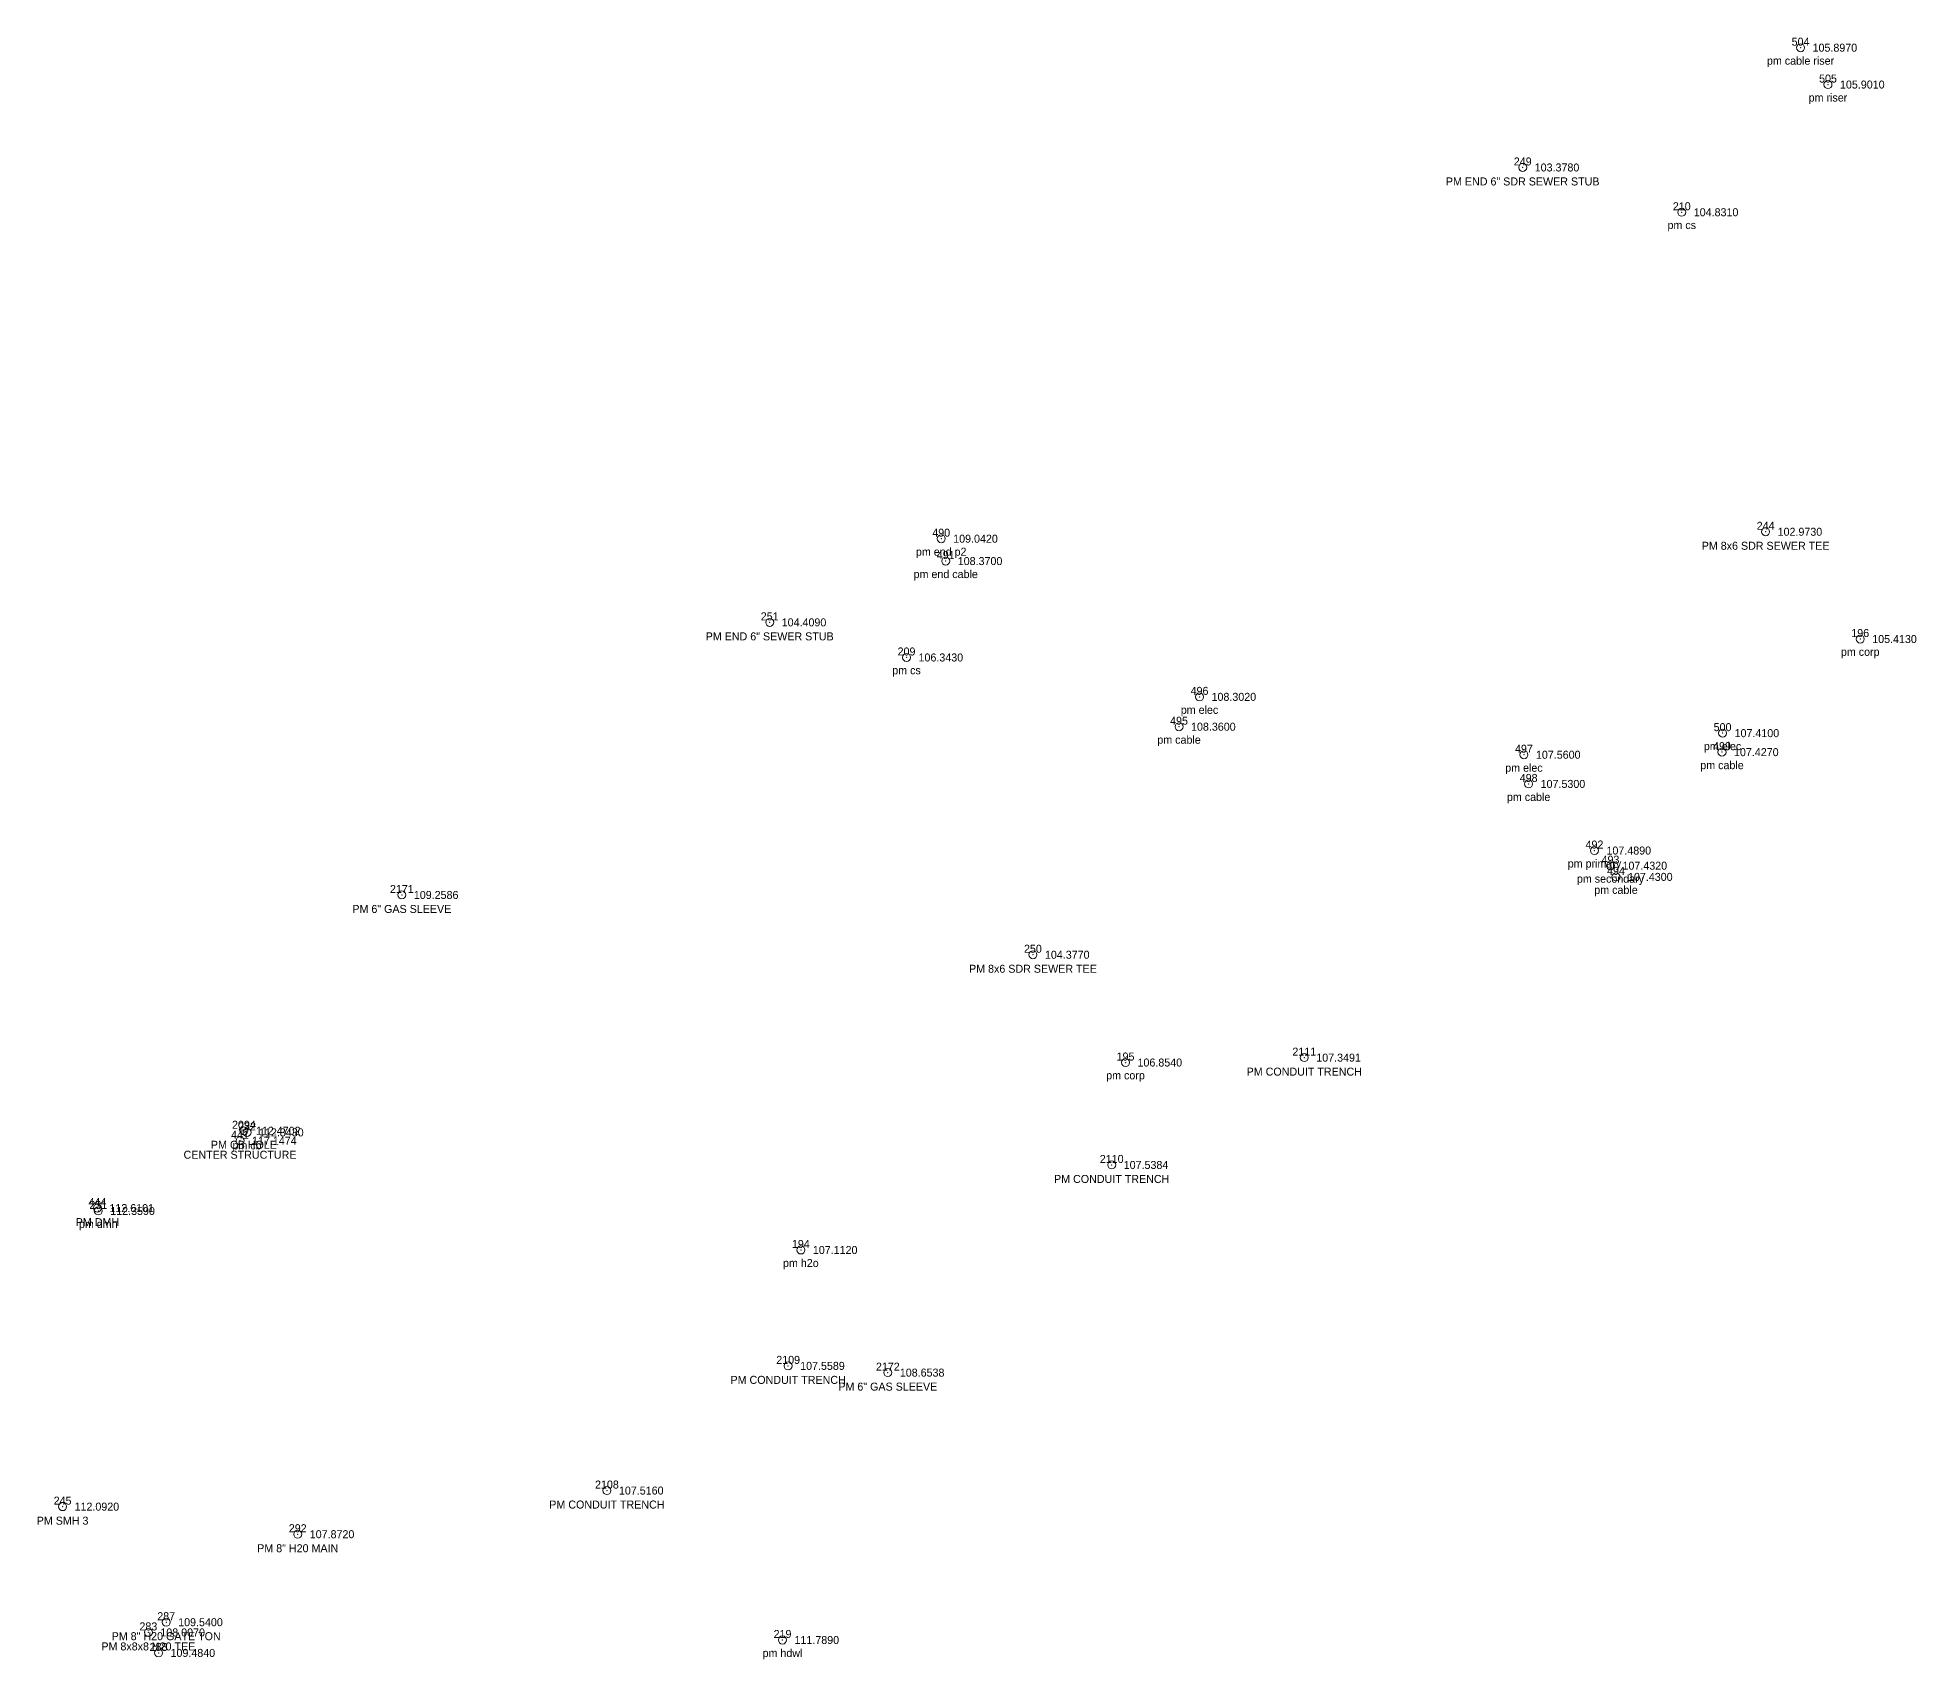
# Model space of a CAD drawing. Extents: x 1196333 to 1196982, y 245092 to 245652.
# Drawn here: x 1196552 to 1196669.4, y 245344 to 245445.3 of the extents above; entities that cross this region are included whole.
import ezdxf
from ezdxf.enums import TextEntityAlignment as Align

# ---------------------------------------------------------------- set-up
doc = ezdxf.new("R2010")
doc.units = 21
doc.header["$LTSCALE"] = 50
doc.header["$MEASUREMENT"] = 0
for name, color, linetype, lineweight, true_color in [('PNTDESC', 3, 'Continuous', 0, 0x00ff00), ('PNTELEV', 5, 'Continuous', 0, 0x0000ff), ('PNTS', 1, 'Continuous', 0, 0xff0000)]:
    doc.layers.add(name, color=color, linetype=linetype, lineweight=lineweight, true_color=true_color)
doc.layers.add('PNTNO', color=7, linetype='Continuous', lineweight=0)
doc.styles.add('PTXT', font='txt', dxfattribs={"height": 0.304801})

msp = doc.modelspace()

# ---------------------------------------------------------------- linework, layer by layer
at = {"layer": 'PNTS', "linetype": 'Continuous'}
for centre in [(1196662.174, 245444.674, 105.897), (1196663.888, 245442.371, 105.901), (1196644.809, 245437.19, 103.378), (1196654.749, 245434.39, 104.831), (1196659.99, 245414.423, 102.973), (1196608.467, 245413.989, 109.042), (1196608.751, 245412.591, 108.37), (1196597.749, 245408.761, 104.409), (1196665.902, 245407.719, 105.413), (1196606.3, 245406.567, 106.343), (1196624.612, 245404.107, 108.302), (1196623.331, 245402.24, 108.36), (1196657.3, 245401.838, 107.41), (1196644.886, 245400.489, 107.56), (1196657.264, 245400.65, 107.427), (1196645.18, 245398.665, 107.53), (1196649.295, 245394.502, 107.489), (1196650.295, 245393.555, 107.432), (1196650.639, 245392.855, 107.43), (1196574.7593, 245391.7269, 109.2586), (1196614.201, 245387.99, 104.377), (1196631.1589, 245381.5603, 107.3491), (1196619.986, 245381.254, 106.854), (1196564.8905, 245376.9898, 112.4702), (1196565.084, 245376.888, 112.343), (1196564.6473, 245376.3676, 117.1474), (1196619.1225, 245374.853, 107.5384), (1196555.7331, 245372.1562, 112.6101), (1196555.788, 245371.978, 112.359), (1196599.696, 245369.539, 107.112), (1196598.9028, 245362.2971, 107.5589), (1196605.1313, 245361.8763, 108.6538), (1196587.5766, 245354.5061, 107.516), (1196553.556, 245353.499, 112.092), (1196568.253, 245351.776, 107.872), (1196560.032, 245346.278, 109.54), (1196558.918, 245345.64, 108.007), (1196598.549, 245345.166, 111.789), (1196559.554, 245344.359, 109.484)]:
    msp.add_circle(centre, 0.25, dxfattribs=at)
at = {"layer": 'PNTS'}
for p in [(1196662.174, 245444.674, 105.897), (1196663.888, 245442.371, 105.901), (1196644.809, 245437.19, 103.378), (1196654.749, 245434.39, 104.831), (1196608.467, 245413.989, 109.042), (1196659.99, 245414.423, 102.973), (1196608.751, 245412.591, 108.37), (1196597.749, 245408.761, 104.409), (1196665.902, 245407.719, 105.413), (1196606.3, 245406.567, 106.343), (1196624.612, 245404.107, 108.302), (1196623.331, 245402.24, 108.36), (1196657.3, 245401.838, 107.41), (1196644.886, 245400.489, 107.56), (1196657.264, 245400.65, 107.427), (1196645.18, 245398.665, 107.53), (1196649.295, 245394.502, 107.489), (1196650.295, 245393.555, 107.432), (1196650.639, 245392.855, 107.43), (1196574.7593, 245391.7269, 109.2586), (1196614.201, 245387.99, 104.377), (1196631.1589, 245381.5603, 107.3491), (1196619.986, 245381.254, 106.854), (1196564.8905, 245376.9898, 112.4702), (1196565.084, 245376.888, 112.343), (1196564.6473, 245376.3676, 117.1474), (1196619.1225, 245374.853, 107.5384), (1196555.7331, 245372.1562, 112.6101), (1196555.788, 245371.978, 112.359), (1196599.696, 245369.539, 107.112), (1196598.9028, 245362.2971, 107.5589), (1196605.1313, 245361.8763, 108.6538), (1196553.556, 245353.499, 112.092), (1196587.5766, 245354.5061, 107.516), (1196568.253, 245351.776, 107.872), (1196558.918, 245345.64, 108.007), (1196560.032, 245346.278, 109.54), (1196598.549, 245345.166, 111.789), (1196559.554, 245344.359, 109.484)]:
    msp.add_point(p, dxfattribs=at)

# ---------------------------------------------------------------- texts
at = {"layer": 'PNTDESC', "style": 'PTXT'}
for s, p in [('pm cable riser', (1196662.174, 245443.799, 105.897)), ('pm riser', (1196663.888, 245441.496, 105.901)), ('PM END 6" SDR SEWER STUB', (1196644.809, 245436.315, 103.378)), ('pm cs', (1196654.749, 245433.515, 104.831)), ('pm end p2', (1196608.467, 245413.114, 109.042)), ('PM 8x6 SDR SEWER TEE', (1196659.99, 245413.548, 102.973)), ('pm end cable', (1196608.751, 245411.716, 108.37)), ('PM END 6" SEWER STUB', (1196597.749, 245407.886, 104.409)), ('pm corp', (1196665.902, 245406.844, 105.413)), ('pm cs', (1196606.3, 245405.692, 106.343)), ('pm elec', (1196624.612, 245403.232, 108.302)), ('pm cable', (1196623.331, 245401.365, 108.36)), ('pm elec', (1196657.3, 245400.963, 107.41)), ('pm elec', (1196644.886, 245399.614, 107.56)), ('pm cable', (1196657.264, 245399.775, 107.427)), ('pm cable', (1196645.18, 245397.79, 107.53)), ('pm primary', (1196649.295, 245393.627, 107.489)), ('pm secondary', (1196650.295, 245392.68, 107.432)), ('pm cable', (1196650.639, 245391.98, 107.43)), ('PM 6" GAS SLEEVE', (1196574.7593, 245390.8519, 109.2586)), ('PM 8x6 SDR SEWER TEE', (1196614.201, 245387.115, 104.377)), ('pm corp', (1196619.986, 245380.379, 106.854)), ('PM CONDUIT TRENCH', (1196631.1589, 245380.6853, 107.3491)), ('CENTER STRUCTURE', (1196564.6473, 245375.4926, 117.1474)), ('PM CB HOLE', (1196564.8905, 245376.1148, 112.4702)), ('pm cb', (1196565.084, 245376.013, 112.343)), ('PM CONDUIT TRENCH', (1196619.1225, 245373.978, 107.5384)), ('PM DMH', (1196555.7331, 245371.2812, 112.6101)), ('pm dmh', (1196555.788, 245371.103, 112.359)), ('pm h2o', (1196599.696, 245368.664, 107.112)), ('PM CONDUIT TRENCH', (1196598.9028, 245361.4221, 107.5589)), ('PM 6" GAS SLEEVE', (1196605.1313, 245361.0013, 108.6538)), ('PM CONDUIT TRENCH', (1196587.5766, 245353.6311, 107.516)), ('PM SMH 3', (1196553.556, 245352.624, 112.092)), ('PM 8" H20 MAIN', (1196568.253, 245350.901, 107.872)), ('PM 8" H20 GATE TON', (1196560.032, 245345.403, 109.54)), ('PM 8x8x8 H20 TEE', (1196558.918, 245344.765, 108.007)), ('pm hdwl', (1196598.549, 245344.291, 111.789))]:
    msp.add_text(s, height=0.5, dxfattribs=at).set_placement(p, align=Align.MIDDLE)
at = {"layer": 'PNTELEV', "style": 'PTXT'}
for s, p in [('105.8970', (1196662.924, 245444.424, 105.897)), ('105.9010', (1196664.638, 245442.121, 105.901)), ('103.3780', (1196645.559, 245436.94, 103.378)), ('104.8310', (1196655.499, 245434.14, 104.831)), ('102.9730', (1196660.74, 245414.173, 102.973)), ('109.0420', (1196609.217, 245413.739, 109.042)), ('108.3700', (1196609.501, 245412.341, 108.37)), ('104.4090', (1196598.499, 245408.511, 104.409)), ('105.4130', (1196666.652, 245407.469, 105.413)), ('106.3430', (1196607.05, 245406.317, 106.343)), ('108.3020', (1196625.362, 245403.857, 108.302)), ('108.3600', (1196624.081, 245401.99, 108.36)), ('107.4100', (1196658.05, 245401.588, 107.41)), ('107.5600', (1196645.636, 245400.239, 107.56)), ('107.4270', (1196658.014, 245400.4, 107.427)), ('107.5300', (1196645.93, 245398.415, 107.53)), ('107.4890', (1196650.045, 245394.252, 107.489)), ('107.4320', (1196651.045, 245393.305, 107.432)), ('107.4300', (1196651.389, 245392.605, 107.43)), ('109.2586', (1196575.5093, 245391.4769, 109.2586)), ('104.3770', (1196614.951, 245387.74, 104.377)), ('107.3491', (1196631.9089, 245381.3103, 107.3491)), ('106.8540', (1196620.736, 245381.004, 106.854)), ('112.4702', (1196565.6405, 245376.7398, 112.4702)), ('112.3430', (1196565.834, 245376.638, 112.343)), ('117.1474', (1196565.3973, 245376.1176, 117.1474)), ('107.5384', (1196619.8725, 245374.603, 107.5384)), ('112.6101', (1196556.4831, 245371.9062, 112.6101)), ('112.3590', (1196556.538, 245371.728, 112.359)), ('107.1120', (1196600.446, 245369.289, 107.112)), ('107.5589', (1196599.6528, 245362.0471, 107.5589)), ('108.6538', (1196605.8813, 245361.6263, 108.6538)), ('107.5160', (1196588.3266, 245354.2561, 107.516)), ('112.0920', (1196554.306, 245353.249, 112.092)), ('107.8720', (1196569.003, 245351.526, 107.872)), ('109.5400', (1196560.782, 245346.028, 109.54)), ('108.0070', (1196559.668, 245345.39, 108.007)), ('111.7890', (1196599.299, 245344.916, 111.789)), ('109.4840', (1196560.304, 245344.109, 109.484))]:
    msp.add_text(s, height=0.5, dxfattribs=at).set_placement(p)
at = {"layer": 'PNTNO', "style": 'PTXT'}
for s, p in [('504', (1196662.174, 245445.049, 105.897)), ('505', (1196663.888, 245442.746, 105.901)), ('249', (1196644.809, 245437.565, 103.378)), ('210', (1196654.749, 245434.765, 104.831)), ('490', (1196608.467, 245414.364, 109.042)), ('244', (1196659.99, 245414.798, 102.973)), ('491', (1196608.751, 245412.966, 108.37)), ('251', (1196597.749, 245409.136, 104.409)), ('196', (1196665.902, 245408.094, 105.413)), ('209', (1196606.3, 245406.942, 106.343)), ('496', (1196624.612, 245404.482, 108.302)), ('495', (1196623.331, 245402.615, 108.36)), ('500', (1196657.3, 245402.213, 107.41)), ('497', (1196644.886, 245400.864, 107.56)), ('499', (1196657.264, 245401.025, 107.427)), ('498', (1196645.18, 245399.04, 107.53)), ('492', (1196649.295, 245394.877, 107.489)), ('493', (1196650.295, 245393.93, 107.432)), ('494', (1196650.639, 245393.23, 107.43)), ('2171', (1196574.7593, 245392.1019, 109.2586)), ('250', (1196614.201, 245388.365, 104.377)), ('195', (1196619.986, 245381.629, 106.854)), ('2111', (1196631.1589, 245381.9353, 107.3491)), ('441', (1196564.6473, 245376.7426, 117.1474)), ('2094', (1196564.8905, 245377.3648, 112.4702)), ('232', (1196565.084, 245377.263, 112.343)), ('2110', (1196619.1225, 245375.228, 107.5384)), ('444', (1196555.7331, 245372.5312, 112.6101)), ('231', (1196555.788, 245372.353, 112.359)), ('194', (1196599.696, 245369.914, 107.112)), ('2109', (1196598.9028, 245362.6721, 107.5589)), ('2172', (1196605.1313, 245362.2513, 108.6538)), ('2108', (1196587.5766, 245354.8811, 107.516)), ('245', (1196553.556, 245353.874, 112.092)), ('292', (1196568.253, 245352.151, 107.872)), ('287', (1196560.032, 245346.653, 109.54)), ('283', (1196558.918, 245346.015, 108.007)), ('219', (1196598.549, 245345.541, 111.789)), ('288', (1196559.554, 245344.734, 109.484))]:
    msp.add_text(s, height=0.5, dxfattribs=at).set_placement(p, align=Align.MIDDLE)

doc.saveas('drawing.dxf')
